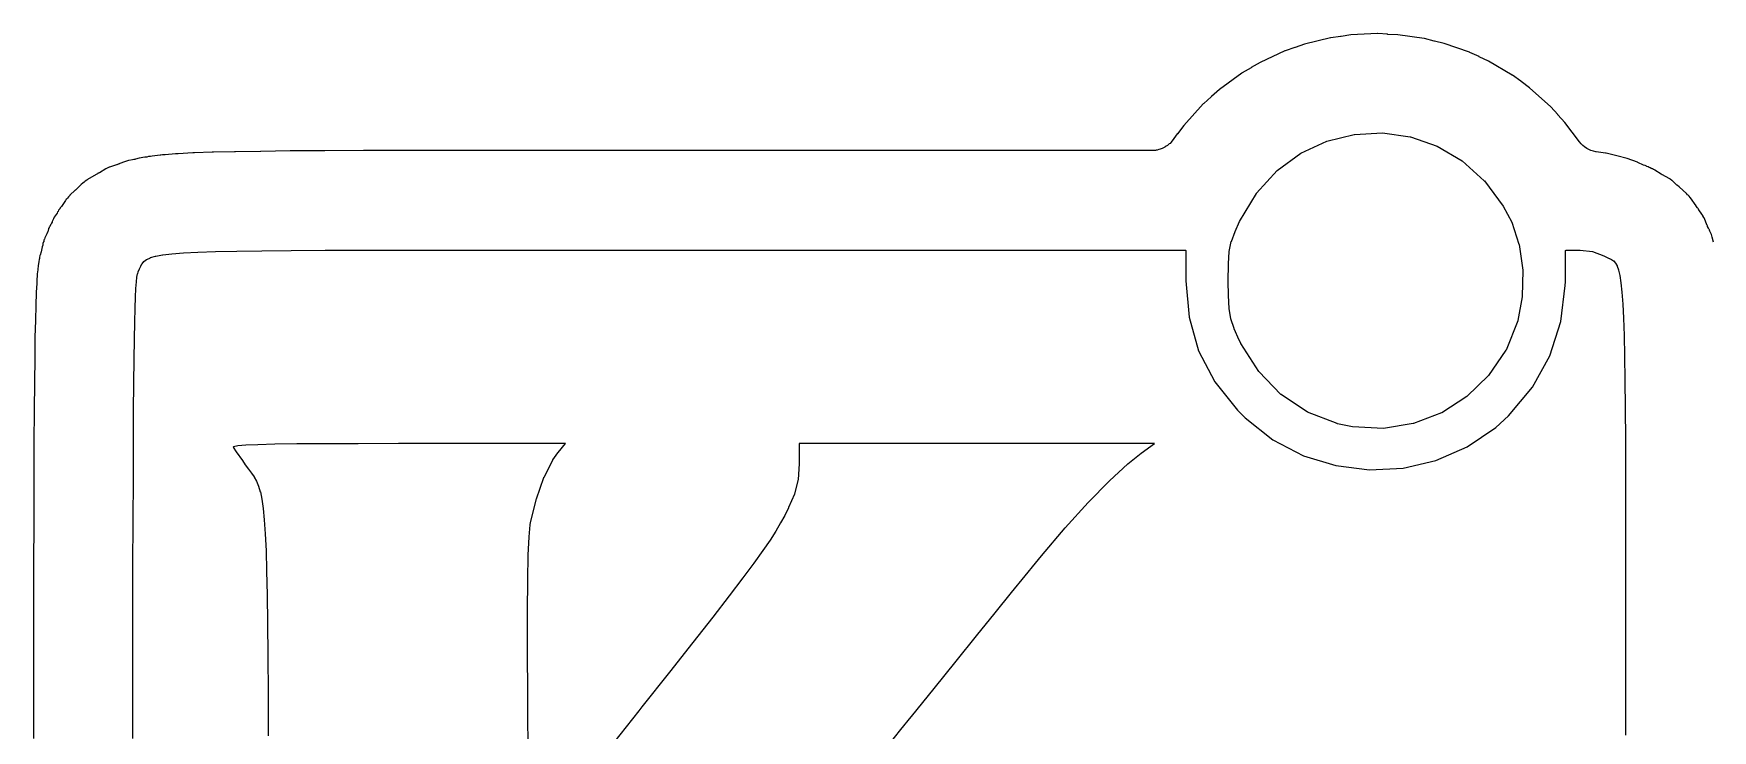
# Model space of a CAD drawing. Extents: x 102 to 177, y -151 to -48.
# Drawn here: x 120.17 to 128.75, y -123.57 to -120.01 of the extents above; entities that cross this region are included whole.
import ezdxf

# ---------------------------------------------------------------- set-up
doc = ezdxf.new("R2010")
doc.units = 0
doc.layers.add('BLACK', color=7, linetype='CONTINUOUS')

msp = doc.modelspace()

# ---------------------------------------------------------------- linework, layer by layer
at = {"layer": 'BLACK', "linetype": 'CONTINUOUS'}
for p, q in [((127.041, -120.011), (126.905, -120.018)), ((127.042, -120.011), (127.041, -120.011)), ((127.092, -120.014), (127.042, -120.011)), ((126.618, -120.083), (126.57, -120.099)), ((126.62, -120.082), (126.618, -120.083)), ((126.618, -120.083), (126.618, -120.083)), ((126.618, -120.083), (126.618, -120.083)), ((126.668, -120.065), (126.62, -120.082)), ((126.801, -120.033), (126.668, -120.065)), ((126.803, -120.032), (126.801, -120.033)), ((126.852, -120.026), (126.803, -120.032)), ((126.853, -120.026), (126.852, -120.026)), ((126.855, -120.026), (126.853, -120.026)), ((126.853, -120.026), (126.853, -120.026)), ((126.905, -120.018), (126.855, -120.026)), ((127.093, -120.015), (127.092, -120.014)), ((127.092, -120.014), (127.092, -120.014)), ((127.094, -120.015), (127.093, -120.015)), ((127.145, -120.017), (127.094, -120.015)), ((127.28, -120.036), (127.145, -120.017)), ((127.281, -120.036), (127.28, -120.036)), ((127.33, -120.049), (127.281, -120.036)), ((127.332, -120.049), (127.33, -120.049)), ((127.33, -120.049), (127.33, -120.049)), ((127.33, -120.049), (127.33, -120.049)), ((127.382, -120.061), (127.332, -120.049)), ((127.512, -120.106), (127.382, -120.061)), ((126.442, -120.158), (126.396, -120.185)), ((126.568, -120.1), (126.442, -120.158)), ((126.57, -120.099), (126.568, -120.1)), ((127.513, -120.107), (127.512, -120.106)), ((127.512, -120.106), (127.512, -120.106)), ((127.512, -120.106), (127.512, -120.106)), ((127.512, -120.106), (127.512, -120.106)), ((127.512, -120.106), (127.512, -120.106)), ((127.56, -120.129), (127.513, -120.107)), ((127.561, -120.13), (127.56, -120.129)), ((127.56, -120.129), (127.56, -120.129)), ((127.609, -120.152), (127.561, -120.13)), ((127.73, -120.223), (127.609, -120.152)), ((126.348, -120.213), (126.233, -120.297)), ((126.349, -120.212), (126.348, -120.213)), ((126.35, -120.212), (126.349, -120.212)), ((126.349, -120.212), (126.349, -120.212)), ((126.395, -120.186), (126.35, -120.212)), ((126.35, -120.212), (126.35, -120.212)), ((126.396, -120.185), (126.395, -120.186)), ((126.395, -120.186), (126.395, -120.186)), ((127.731, -120.224), (127.73, -120.223)), ((127.774, -120.255), (127.731, -120.224)), ((127.775, -120.256), (127.774, -120.255)), ((127.774, -120.255), (127.774, -120.255)), ((127.818, -120.288), (127.775, -120.256)), ((126.192, -120.334), (126.153, -120.369)), ((126.193, -120.333), (126.192, -120.334)), ((126.192, -120.334), (126.192, -120.334)), ((126.233, -120.297), (126.193, -120.333)), ((127.926, -120.385), (127.818, -120.288)), ((126.151, -120.37), (126.051, -120.481)), ((126.153, -120.369), (126.151, -120.37)), ((127.927, -120.386), (127.926, -120.385)), ((127.963, -120.425), (127.927, -120.386)), ((127.963, -120.426), (127.963, -120.425)), ((127.999, -120.466), (127.963, -120.426)), ((127.963, -120.426), (127.963, -120.426)), ((126.018, -120.524), (125.992, -120.559)), ((126.019, -120.523), (126.018, -120.524)), ((126.018, -120.524), (126.018, -120.524)), ((126.051, -120.481), (126.019, -120.523)), ((126.783, -120.56), (126.922, -120.526)), ((126.922, -120.526), (126.923, -120.526)), ((126.922, -120.526), (126.922, -120.526)), ((126.922, -120.526), (126.922, -120.526)), ((126.923, -120.526), (127.066, -120.519)), ((126.923, -120.526), (126.923, -120.526)), ((126.923, -120.526), (126.923, -120.526)), ((127.066, -120.519), (127.066, -120.519)), ((127.066, -120.519), (127.066, -120.519)), ((127.066, -120.519), (127.066, -120.519)), ((127.066, -120.519), (127.066, -120.519)), ((127.066, -120.519), (127.067, -120.519)), ((127.067, -120.519), (127.208, -120.539)), ((128.073, -120.565), (127.999, -120.466)), ((121.333, -120.613), (121.205, -120.615)), ((121.336, -120.613), (121.333, -120.613)), ((121.485, -120.611), (121.336, -120.613)), ((121.336, -120.613), (121.336, -120.613)), ((121.336, -120.613), (121.336, -120.613)), ((121.487, -120.611), (121.485, -120.611)), ((121.488, -120.611), (121.487, -120.611)), ((121.487, -120.611), (121.487, -120.611)), ((121.66, -120.61), (121.488, -120.611)), ((121.662, -120.61), (121.66, -120.61)), ((121.86, -120.609), (121.662, -120.61)), ((121.662, -120.61), (121.662, -120.61)), ((121.662, -120.61), (121.662, -120.61)), ((121.861, -120.609), (121.86, -120.609)), ((121.86, -120.609), (121.86, -120.609)), ((122.086, -120.609), (121.861, -120.609)), ((121.861, -120.609), (121.861, -120.609)), ((122.087, -120.609), (122.086, -120.609)), ((122.086, -120.609), (122.086, -120.609)), ((122.086, -120.609), (122.086, -120.609)), ((122.086, -120.609), (122.086, -120.609)), ((122.086, -120.609), (122.086, -120.609)), ((122.34, -120.609), (122.087, -120.609)), ((122.624, -120.609), (122.34, -120.609)), ((122.34, -120.609), (122.34, -120.609)), ((122.34, -120.609), (122.34, -120.609)), ((122.94, -120.609), (122.624, -120.609)), ((122.624, -120.609), (122.624, -120.609)), ((122.624, -120.609), (122.624, -120.609)), ((122.94, -120.609), (122.94, -120.609)), ((123.29, -120.609), (122.94, -120.609)), ((123.452, -120.609), (123.29, -120.609)), ((123.29, -120.609), (123.29, -120.609)), ((125.891, -120.609), (123.452, -120.609)), ((123.452, -120.609), (123.452, -120.609)), ((125.899, -120.608), (125.891, -120.609)), ((125.907, -120.608), (125.899, -120.608)), ((125.911, -120.607), (125.907, -120.608)), ((125.916, -120.606), (125.911, -120.607)), ((125.923, -120.604), (125.916, -120.606)), ((125.931, -120.602), (125.923, -120.604)), ((125.935, -120.6), (125.931, -120.602)), ((125.94, -120.599), (125.935, -120.6)), ((125.947, -120.595), (125.94, -120.599)), ((125.954, -120.592), (125.947, -120.595)), ((125.957, -120.59), (125.954, -120.592)), ((125.961, -120.587), (125.957, -120.59)), ((125.968, -120.583), (125.961, -120.587)), ((125.974, -120.578), (125.968, -120.583)), ((125.977, -120.575), (125.974, -120.578)), ((125.981, -120.572), (125.977, -120.575)), ((125.986, -120.566), (125.981, -120.572)), ((125.991, -120.56), (125.986, -120.566)), ((125.992, -120.559), (125.991, -120.56)), ((126.65, -120.622), (126.782, -120.56)), ((126.782, -120.56), (126.782, -120.56)), ((126.782, -120.56), (126.783, -120.56)), ((126.783, -120.56), (126.783, -120.56)), ((127.208, -120.539), (127.208, -120.539)), ((127.208, -120.539), (127.209, -120.539)), ((127.209, -120.539), (127.209, -120.539)), ((127.209, -120.539), (127.346, -120.586)), ((127.346, -120.586), (127.346, -120.586)), ((127.346, -120.586), (127.346, -120.586)), ((127.346, -120.586), (127.346, -120.586)), ((127.346, -120.586), (127.346, -120.587)), ((127.346, -120.587), (127.346, -120.587)), ((127.346, -120.587), (127.473, -120.661)), ((128.082, -120.574), (128.073, -120.565)), ((128.073, -120.565), (128.073, -120.565)), ((128.073, -120.565), (128.073, -120.565)), ((128.09, -120.583), (128.082, -120.574)), ((128.099, -120.59), (128.09, -120.583)), ((128.09, -120.583), (128.09, -120.583)), ((128.09, -120.583), (128.09, -120.583)), ((128.11, -120.598), (128.099, -120.59)), ((128.121, -120.603), (128.11, -120.598)), ((128.11, -120.598), (128.11, -120.598)), ((128.11, -120.598), (128.11, -120.598)), ((128.132, -120.609), (128.121, -120.603)), ((128.144, -120.612), (128.132, -120.609)), ((128.132, -120.609), (128.132, -120.609)), ((128.132, -120.609), (128.132, -120.609)), ((128.156, -120.615), (128.144, -120.612)), ((120.56, -120.694), (120.544, -120.702)), ((120.562, -120.694), (120.56, -120.694)), ((120.597, -120.682), (120.562, -120.694)), ((120.6, -120.681), (120.597, -120.682)), ((120.602, -120.68), (120.6, -120.681)), ((120.604, -120.68), (120.602, -120.68)), ((120.607, -120.678), (120.604, -120.68)), ((120.611, -120.677), (120.607, -120.678)), ((120.613, -120.676), (120.611, -120.677)), ((120.615, -120.675), (120.613, -120.676)), ((120.639, -120.666), (120.615, -120.675)), ((120.659, -120.66), (120.639, -120.666)), ((120.661, -120.66), (120.659, -120.66)), ((120.68, -120.657), (120.661, -120.66)), ((120.686, -120.655), (120.68, -120.657)), ((120.692, -120.654), (120.686, -120.655)), ((120.694, -120.653), (120.692, -120.654)), ((120.714, -120.648), (120.694, -120.653)), ((120.743, -120.643), (120.714, -120.648)), ((120.744, -120.642), (120.743, -120.643)), ((120.753, -120.642), (120.744, -120.642)), ((120.761, -120.64), (120.753, -120.642)), ((120.77, -120.639), (120.761, -120.64)), ((120.772, -120.639), (120.77, -120.639)), ((120.78, -120.637), (120.772, -120.639)), ((120.82, -120.632), (120.78, -120.637)), ((120.822, -120.632), (120.82, -120.632)), ((120.824, -120.632), (120.822, -120.632)), ((120.833, -120.631), (120.824, -120.632)), ((120.843, -120.631), (120.833, -120.631)), ((120.845, -120.63), (120.843, -120.631)), ((120.847, -120.63), (120.845, -120.63)), ((120.9, -120.626), (120.847, -120.63)), ((120.908, -120.625), (120.9, -120.626)), ((120.91, -120.625), (120.908, -120.625)), ((120.912, -120.625), (120.91, -120.625)), ((120.913, -120.625), (120.912, -120.625)), ((120.987, -120.621), (120.913, -120.625)), ((120.995, -120.621), (120.987, -120.621)), ((120.996, -120.621), (120.995, -120.621)), ((120.995, -120.621), (120.995, -120.621)), ((121.086, -120.617), (120.996, -120.621)), ((121.093, -120.617), (121.086, -120.617)), ((121.2, -120.615), (121.093, -120.617)), ((121.093, -120.617), (121.093, -120.617)), ((121.205, -120.615), (121.2, -120.615)), ((121.205, -120.615), (121.205, -120.615)), ((126.528, -120.711), (126.649, -120.622)), ((126.649, -120.622), (126.649, -120.622)), ((126.649, -120.622), (126.65, -120.622)), ((126.65, -120.622), (126.65, -120.622)), ((126.65, -120.622), (126.65, -120.622)), ((126.65, -120.622), (126.65, -120.622)), ((126.65, -120.622), (126.65, -120.622)), ((127.473, -120.661), (127.473, -120.661)), ((127.473, -120.661), (127.473, -120.661)), ((127.473, -120.661), (127.473, -120.661)), ((127.473, -120.661), (127.473, -120.661)), ((127.473, -120.661), (127.474, -120.662)), ((127.474, -120.662), (127.474, -120.662)), ((127.474, -120.662), (127.587, -120.763)), ((128.158, -120.615), (128.156, -120.615)), ((128.156, -120.615), (128.156, -120.615)), ((128.156, -120.615), (128.156, -120.615)), ((128.207, -120.622), (128.158, -120.615)), ((128.21, -120.622), (128.207, -120.622)), ((128.264, -120.636), (128.21, -120.622)), ((128.317, -120.649), (128.264, -120.636)), ((128.264, -120.636), (128.264, -120.636)), ((128.264, -120.636), (128.264, -120.636)), ((128.369, -120.668), (128.317, -120.649)), ((128.371, -120.669), (128.369, -120.668)), ((128.4, -120.683), (128.371, -120.669)), ((128.408, -120.686), (128.4, -120.683)), ((128.415, -120.689), (128.408, -120.686)), ((128.417, -120.69), (128.415, -120.689)), ((128.424, -120.692), (128.417, -120.69)), ((128.43, -120.695), (128.424, -120.692)), ((128.434, -120.697), (128.43, -120.695)), ((128.435, -120.697), (128.434, -120.697)), ((128.44, -120.7), (128.435, -120.697)), ((120.418, -120.782), (120.391, -120.808)), ((120.425, -120.776), (120.418, -120.782)), ((120.418, -120.782), (120.418, -120.782)), ((120.432, -120.771), (120.425, -120.776)), ((120.433, -120.77), (120.432, -120.771)), ((120.438, -120.765), (120.433, -120.77)), ((120.446, -120.76), (120.438, -120.765)), ((120.45, -120.756), (120.446, -120.76)), ((120.494, -120.731), (120.45, -120.756)), ((120.497, -120.729), (120.494, -120.731)), ((120.5, -120.727), (120.497, -120.729)), ((120.501, -120.726), (120.5, -120.727)), ((120.505, -120.724), (120.501, -120.726)), ((120.508, -120.723), (120.505, -120.724)), ((120.51, -120.722), (120.508, -120.723)), ((120.544, -120.702), (120.51, -120.722)), ((126.422, -120.827), (126.528, -120.711)), ((126.528, -120.711), (126.528, -120.711)), ((126.528, -120.711), (126.528, -120.711)), ((126.528, -120.711), (126.528, -120.711)), ((127.587, -120.763), (127.587, -120.763)), ((127.587, -120.763), (127.588, -120.764)), ((127.588, -120.764), (127.588, -120.764)), ((127.588, -120.764), (127.684, -120.893)), ((128.443, -120.701), (128.44, -120.7)), ((128.445, -120.702), (128.443, -120.701)), ((128.443, -120.701), (128.443, -120.701)), ((128.446, -120.702), (128.445, -120.702)), ((128.447, -120.703), (128.446, -120.702)), ((128.446, -120.702), (128.446, -120.702)), ((128.452, -120.705), (128.447, -120.703)), ((128.453, -120.705), (128.452, -120.705)), ((128.452, -120.705), (128.452, -120.705)), ((128.457, -120.708), (128.453, -120.705)), ((128.459, -120.709), (128.457, -120.708)), ((128.491, -120.729), (128.459, -120.709)), ((128.493, -120.73), (128.491, -120.729)), ((128.496, -120.732), (128.493, -120.73)), ((128.497, -120.732), (128.496, -120.732)), ((128.531, -120.751), (128.497, -120.732)), ((128.535, -120.754), (128.531, -120.751)), ((128.536, -120.755), (128.535, -120.754)), ((128.537, -120.755), (128.536, -120.755)), ((128.545, -120.761), (128.537, -120.755)), ((128.546, -120.762), (128.545, -120.761)), ((128.564, -120.778), (128.546, -120.762)), ((128.566, -120.78), (128.564, -120.778)), ((128.571, -120.785), (128.566, -120.78)), ((128.572, -120.786), (128.571, -120.785)), ((120.337, -120.864), (120.316, -120.895)), ((120.341, -120.858), (120.337, -120.864)), ((120.342, -120.857), (120.341, -120.858)), ((120.347, -120.852), (120.342, -120.857)), ((120.353, -120.845), (120.347, -120.852)), ((120.359, -120.839), (120.353, -120.845)), ((120.36, -120.837), (120.359, -120.839)), ((120.387, -120.812), (120.36, -120.837)), ((120.36, -120.837), (120.36, -120.837)), ((120.389, -120.811), (120.387, -120.812)), ((120.39, -120.809), (120.389, -120.811)), ((120.391, -120.808), (120.39, -120.809)), ((126.336, -120.971), (126.422, -120.828)), ((126.422, -120.828), (126.422, -120.827)), ((126.422, -120.827), (126.422, -120.827)), ((126.422, -120.828), (126.422, -120.828)), ((128.573, -120.786), (128.572, -120.786)), ((128.574, -120.788), (128.573, -120.786)), ((128.582, -120.794), (128.574, -120.788)), ((128.582, -120.795), (128.582, -120.794)), ((128.584, -120.796), (128.582, -120.795)), ((128.582, -120.795), (128.582, -120.795)), ((128.62, -120.828), (128.584, -120.796)), ((128.626, -120.835), (128.62, -120.828)), ((128.628, -120.836), (128.626, -120.835)), ((128.628, -120.837), (128.628, -120.836)), ((128.633, -120.842), (128.628, -120.837)), ((128.638, -120.848), (128.633, -120.842)), ((128.639, -120.848), (128.638, -120.848)), ((128.64, -120.85), (128.639, -120.848)), ((128.669, -120.891), (128.64, -120.85)), ((120.278, -120.952), (120.275, -120.958)), ((120.279, -120.95), (120.278, -120.952)), ((120.294, -120.928), (120.279, -120.95)), ((120.297, -120.922), (120.294, -120.928)), ((120.299, -120.92), (120.297, -120.922)), ((120.302, -120.914), (120.299, -120.92)), ((120.306, -120.909), (120.302, -120.914)), ((120.307, -120.907), (120.306, -120.909)), ((120.308, -120.906), (120.307, -120.907)), ((120.31, -120.902), (120.308, -120.906)), ((120.315, -120.897), (120.31, -120.902)), ((120.316, -120.895), (120.315, -120.897)), ((127.684, -120.893), (127.684, -120.893)), ((127.684, -120.893), (127.684, -120.893)), ((127.684, -120.893), (127.684, -120.893)), ((127.684, -120.893), (127.727, -120.974)), ((128.669, -120.892), (128.669, -120.891)), ((128.669, -120.891), (128.669, -120.891)), ((128.67, -120.893), (128.669, -120.892)), ((128.676, -120.902), (128.67, -120.893)), ((128.677, -120.903), (128.676, -120.902)), ((128.678, -120.904), (128.677, -120.903)), ((128.679, -120.905), (128.678, -120.904)), ((128.681, -120.908), (128.679, -120.905)), ((128.682, -120.91), (128.681, -120.908)), ((128.683, -120.912), (128.682, -120.91)), ((128.699, -120.934), (128.683, -120.912)), ((128.703, -120.941), (128.699, -120.934)), ((128.704, -120.942), (128.703, -120.941)), ((128.709, -120.951), (128.704, -120.942)), ((128.71, -120.952), (128.709, -120.951)), ((128.726, -120.992), (128.71, -120.952)), ((120.238, -121.042), (120.236, -121.045)), ((120.241, -121.034), (120.238, -121.042)), ((120.245, -121.026), (120.241, -121.034)), ((120.246, -121.024), (120.245, -121.026)), ((120.251, -121.008), (120.246, -121.024)), ((120.252, -121.006), (120.251, -121.007)), ((120.251, -121.007), (120.251, -121.008)), ((120.251, -121.008), (120.251, -121.008)), ((120.253, -121.005), (120.252, -121.006)), ((120.254, -121.001), (120.253, -121.005)), ((120.255, -120.999), (120.254, -121.001)), ((120.262, -120.987), (120.255, -120.999)), ((120.265, -120.98), (120.262, -120.987)), ((120.269, -120.974), (120.265, -120.98)), ((120.275, -120.958), (120.269, -120.972)), ((120.269, -120.972), (120.269, -120.974)), ((126.295, -121.073), (126.313, -121.022)), ((126.313, -121.022), (126.336, -120.971)), ((126.313, -121.022), (126.313, -121.022)), ((126.313, -121.022), (126.313, -121.022)), ((126.313, -121.022), (126.313, -121.022)), ((126.336, -120.971), (126.336, -120.971)), ((126.336, -120.971), (126.336, -120.971)), ((126.336, -120.971), (126.336, -120.971)), ((127.727, -120.974), (127.727, -120.974)), ((127.727, -120.974), (127.727, -120.975)), ((127.727, -120.975), (127.727, -120.975)), ((127.727, -120.975), (127.764, -121.088)), ((128.727, -120.994), (128.726, -120.992)), ((128.728, -120.995), (128.727, -120.994)), ((128.728, -120.997), (128.728, -120.995)), ((128.732, -121.005), (128.728, -120.997)), ((128.734, -121.008), (128.732, -121.005)), ((128.736, -121.012), (128.734, -121.008)), ((128.737, -121.014), (128.736, -121.012)), ((128.737, -121.015), (128.737, -121.014)), ((128.739, -121.02), (128.737, -121.015)), ((128.74, -121.021), (128.739, -121.02)), ((128.747, -121.037), (128.74, -121.021)), ((128.752, -121.051), (128.747, -121.037)), ((120.212, -121.126), (120.207, -121.143)), ((120.214, -121.117), (120.212, -121.126)), ((120.216, -121.11), (120.214, -121.117)), ((120.218, -121.1), (120.216, -121.109)), ((120.216, -121.109), (120.216, -121.11)), ((120.221, -121.092), (120.218, -121.1)), ((120.222, -121.084), (120.221, -121.087)), ((120.221, -121.087), (120.221, -121.09)), ((120.221, -121.09), (120.221, -121.092)), ((120.225, -121.076), (120.222, -121.084)), ((120.226, -121.075), (120.225, -121.076)), ((120.227, -121.067), (120.226, -121.075)), ((120.228, -121.064), (120.227, -121.067)), ((120.229, -121.062), (120.228, -121.064)), ((120.232, -121.055), (120.229, -121.062)), ((120.235, -121.048), (120.232, -121.055)), ((120.236, -121.045), (120.235, -121.048)), ((120.94, -121.132), (121.014, -121.128)), ((121.014, -121.128), (121.104, -121.125)), ((121.014, -121.128), (121.014, -121.128)), ((121.014, -121.128), (121.014, -121.128)), ((121.014, -121.128), (121.014, -121.128)), ((121.104, -121.125), (121.213, -121.123)), ((121.104, -121.125), (121.104, -121.125)), ((121.104, -121.125), (121.104, -121.125)), ((121.213, -121.123), (121.341, -121.121)), ((121.213, -121.123), (121.213, -121.123)), ((121.213, -121.123), (121.213, -121.123)), ((121.341, -121.121), (121.491, -121.119)), ((121.341, -121.121), (121.341, -121.121)), ((121.341, -121.121), (121.341, -121.121)), ((121.491, -121.119), (121.664, -121.118)), ((121.491, -121.119), (121.491, -121.119)), ((121.664, -121.118), (121.862, -121.117)), ((121.664, -121.118), (121.664, -121.118)), ((121.862, -121.117), (121.862, -121.117)), ((121.862, -121.117), (122.087, -121.117)), ((122.087, -121.117), (122.087, -121.117)), ((122.087, -121.117), (122.34, -121.117)), ((122.34, -121.117), (122.34, -121.117)), ((122.34, -121.117), (122.624, -121.117)), ((122.624, -121.117), (122.624, -121.117)), ((122.624, -121.117), (122.94, -121.117)), ((122.94, -121.117), (122.94, -121.117)), ((122.94, -121.117), (123.289, -121.117)), ((123.289, -121.117), (123.29, -121.117)), ((123.29, -121.117), (123.452, -121.117)), ((123.452, -121.117), (123.452, -121.117)), ((123.452, -121.117), (126.057, -121.117)), ((126.057, -121.117), (126.057, -121.117)), ((126.057, -121.117), (126.057, -121.117)), ((126.057, -121.117), (126.058, -121.117)), ((126.058, -121.117), (126.058, -121.117)), ((126.058, -121.117), (126.058, -121.117)), ((126.058, -121.117), (126.058, -121.117)), ((126.058, -121.117), (126.059, -121.117)), ((126.059, -121.117), (126.059, -121.117)), ((126.059, -121.117), (126.059, -121.117)), ((126.059, -121.117), (126.059, -121.117)), ((126.059, -121.117), (126.059, -121.118)), ((126.059, -121.118), (126.059, -121.118)), ((126.059, -121.118), (126.059, -121.118)), ((126.059, -121.118), (126.06, -121.118)), ((126.06, -121.118), (126.06, -121.118)), ((126.06, -121.118), (126.06, -121.118)), ((126.06, -121.118), (126.06, -121.118)), ((126.06, -121.118), (126.06, -121.118)), ((126.06, -121.118), (126.061, -121.119)), ((126.061, -121.119), (126.061, -121.119)), ((126.061, -121.119), (126.061, -121.119)), ((126.061, -121.119), (126.061, -121.119)), ((126.061, -121.119), (126.061, -121.12)), ((126.061, -121.12), (126.061, -121.12)), ((126.061, -121.12), (126.061, -121.12)), ((126.061, -121.12), (126.061, -121.12)), ((126.061, -121.12), (126.061, -121.121)), ((126.061, -121.121), (126.061, -121.121)), ((126.061, -121.121), (126.061, -121.121)), ((126.061, -121.121), (126.062, -121.121)), ((126.062, -121.121), (126.062, -121.122)), ((126.062, -121.122), (126.062, -121.275)), ((126.279, -121.188), (126.284, -121.125)), ((126.284, -121.125), (126.294, -121.074)), ((126.284, -121.125), (126.284, -121.125)), ((126.284, -121.125), (126.284, -121.125)), ((126.284, -121.125), (126.284, -121.125)), ((126.294, -121.074), (126.295, -121.073)), ((126.294, -121.074), (126.294, -121.074)), ((126.295, -121.073), (126.295, -121.073)), ((127.764, -121.088), (127.764, -121.088)), ((127.764, -121.088), (127.765, -121.089)), ((127.765, -121.089), (127.765, -121.089)), ((127.765, -121.089), (127.783, -121.22)), ((128.001, -121.28), (128.002, -121.122)), ((128.002, -121.12), (128.003, -121.119)), ((128.002, -121.121), (128.002, -121.12)), ((128.002, -121.12), (128.002, -121.12)), ((128.002, -121.12), (128.002, -121.12)), ((128.002, -121.12), (128.002, -121.12)), ((128.002, -121.122), (128.002, -121.121)), ((128.002, -121.121), (128.002, -121.121)), ((128.002, -121.121), (128.002, -121.121)), ((128.002, -121.121), (128.002, -121.121)), ((128.002, -121.122), (128.002, -121.122)), ((128.003, -121.119), (128.003, -121.118)), ((128.003, -121.118), (128.003, -121.118)), ((128.003, -121.118), (128.003, -121.118)), ((128.003, -121.118), (128.004, -121.118)), ((128.003, -121.119), (128.003, -121.119)), ((128.003, -121.119), (128.003, -121.119)), ((128.003, -121.119), (128.003, -121.119)), ((128.003, -121.119), (128.003, -121.119)), ((128.004, -121.118), (128.005, -121.117)), ((128.004, -121.118), (128.004, -121.118)), ((128.004, -121.118), (128.004, -121.118)), ((128.004, -121.118), (128.004, -121.118)), ((128.005, -121.117), (128.005, -121.117)), ((128.005, -121.117), (128.005, -121.117)), ((128.005, -121.117), (128.005, -121.117)), ((128.005, -121.117), (128.005, -121.117)), ((128.005, -121.117), (128.006, -121.117)), ((128.006, -121.117), (128.006, -121.117)), ((128.006, -121.117), (128.006, -121.117)), ((128.006, -121.117), (128.006, -121.117)), ((128.006, -121.117), (128.007, -121.117)), ((128.007, -121.117), (128.077, -121.117)), ((128.077, -121.117), (128.077, -121.117)), ((128.077, -121.117), (128.077, -121.117)), ((128.077, -121.117), (128.077, -121.117)), ((128.077, -121.117), (128.139, -121.125)), ((128.139, -121.125), (128.139, -121.125)), ((128.139, -121.125), (128.139, -121.125)), ((128.139, -121.125), (128.139, -121.125)), ((128.139, -121.125), (128.14, -121.125)), ((128.14, -121.125), (128.14, -121.125)), ((128.14, -121.125), (128.14, -121.125)), ((128.14, -121.125), (128.14, -121.125)), ((128.14, -121.125), (128.197, -121.146)), ((128.752, -121.052), (128.752, -121.051)), ((128.758, -121.077), (128.752, -121.052)), ((120.198, -121.198), (120.196, -121.215)), ((120.2, -121.187), (120.198, -121.196)), ((120.198, -121.196), (120.198, -121.198)), ((120.201, -121.176), (120.2, -121.187)), ((120.203, -121.166), (120.201, -121.176)), ((120.204, -121.161), (120.203, -121.166)), ((120.206, -121.145), (120.204, -121.155)), ((120.204, -121.155), (120.204, -121.159)), ((120.204, -121.159), (120.204, -121.161)), ((120.207, -121.143), (120.206, -121.145)), ((120.709, -121.228), (120.716, -121.213)), ((120.716, -121.213), (120.722, -121.2)), ((120.722, -121.2), (120.728, -121.188)), ((120.722, -121.2), (120.722, -121.2)), ((120.722, -121.2), (120.722, -121.2)), ((120.722, -121.2), (120.722, -121.2)), ((120.728, -121.188), (120.728, -121.187)), ((120.728, -121.187), (120.729, -121.187)), ((120.728, -121.188), (120.728, -121.188)), ((120.728, -121.188), (120.728, -121.188)), ((120.728, -121.188), (120.728, -121.188)), ((120.729, -121.187), (120.737, -121.176)), ((120.737, -121.176), (120.737, -121.176)), ((120.737, -121.176), (120.737, -121.176)), ((120.737, -121.176), (120.738, -121.176)), ((120.738, -121.175), (120.751, -121.166)), ((120.738, -121.176), (120.738, -121.175)), ((120.738, -121.175), (120.738, -121.175)), ((120.738, -121.175), (120.738, -121.175)), ((120.738, -121.176), (120.738, -121.176)), ((120.751, -121.166), (120.751, -121.165)), ((120.751, -121.165), (120.752, -121.165)), ((120.751, -121.166), (120.751, -121.166)), ((120.751, -121.166), (120.751, -121.166)), ((120.751, -121.166), (120.751, -121.166)), ((120.752, -121.165), (120.771, -121.157)), ((120.752, -121.165), (120.752, -121.165)), ((120.752, -121.165), (120.752, -121.165)), ((120.771, -121.156), (120.797, -121.149)), ((120.771, -121.157), (120.771, -121.156)), ((120.771, -121.156), (120.771, -121.156)), ((120.771, -121.157), (120.771, -121.157)), ((120.797, -121.149), (120.797, -121.149)), ((120.797, -121.149), (120.798, -121.149)), ((120.798, -121.149), (120.833, -121.142)), ((120.798, -121.149), (120.798, -121.149)), ((120.833, -121.142), (120.833, -121.142)), ((120.833, -121.142), (120.834, -121.142)), ((120.834, -121.142), (120.88, -121.137)), ((120.834, -121.142), (120.834, -121.142)), ((120.88, -121.137), (120.94, -121.132)), ((120.88, -121.137), (120.88, -121.137)), ((120.88, -121.137), (120.88, -121.137)), ((120.88, -121.137), (120.88, -121.137)), ((120.94, -121.132), (120.94, -121.132)), ((120.94, -121.132), (120.94, -121.132)), ((120.94, -121.132), (120.94, -121.132)), ((126.278, -121.276), (126.279, -121.189)), ((126.279, -121.189), (126.279, -121.188)), ((126.279, -121.188), (126.279, -121.188)), ((126.279, -121.189), (126.279, -121.189)), ((128.197, -121.146), (128.197, -121.146)), ((128.197, -121.146), (128.197, -121.146)), ((128.197, -121.146), (128.198, -121.146)), ((128.198, -121.146), (128.201, -121.148)), ((128.201, -121.148), (128.214, -121.155)), ((128.214, -121.155), (128.225, -121.16)), ((128.225, -121.16), (128.225, -121.16)), ((128.225, -121.16), (128.225, -121.16)), ((128.225, -121.16), (128.226, -121.16)), ((128.226, -121.16), (128.236, -121.165)), ((128.236, -121.165), (128.236, -121.165)), ((128.236, -121.165), (128.237, -121.165)), ((128.237, -121.165), (128.237, -121.166)), ((128.237, -121.166), (128.247, -121.172)), ((128.247, -121.172), (128.247, -121.172)), ((128.247, -121.172), (128.247, -121.172)), ((128.247, -121.172), (128.247, -121.172)), ((128.247, -121.172), (128.247, -121.173)), ((128.247, -121.173), (128.247, -121.173)), ((128.247, -121.173), (128.248, -121.173)), ((128.248, -121.173), (128.248, -121.173)), ((128.248, -121.173), (128.256, -121.183)), ((128.256, -121.183), (128.256, -121.183)), ((128.256, -121.183), (128.256, -121.183)), ((128.256, -121.183), (128.257, -121.183)), ((128.257, -121.183), (128.257, -121.183)), ((128.257, -121.183), (128.257, -121.184)), ((128.257, -121.184), (128.257, -121.184)), ((128.257, -121.184), (128.257, -121.184)), ((128.257, -121.184), (128.265, -121.198)), ((128.265, -121.198), (128.265, -121.198)), ((128.265, -121.198), (128.265, -121.199)), ((128.265, -121.199), (128.265, -121.199)), ((128.265, -121.199), (128.273, -121.219)), ((120.19, -121.288), (120.187, -121.332)), ((120.193, -121.242), (120.19, -121.275)), ((120.19, -121.275), (120.19, -121.277)), ((120.19, -121.277), (120.19, -121.278)), ((120.19, -121.278), (120.19, -121.279)), ((120.19, -121.279), (120.19, -121.288)), ((120.194, -121.229), (120.193, -121.239)), ((120.193, -121.239), (120.193, -121.24)), ((120.193, -121.24), (120.193, -121.242)), ((120.196, -121.219), (120.194, -121.229)), ((120.196, -121.215), (120.196, -121.217)), ((120.196, -121.217), (120.196, -121.219)), ((120.697, -121.313), (120.7, -121.28)), ((120.7, -121.28), (120.702, -121.255)), ((120.7, -121.28), (120.7, -121.28)), ((120.7, -121.28), (120.7, -121.28)), ((120.7, -121.28), (120.7, -121.28)), ((120.702, -121.255), (120.705, -121.239)), ((120.702, -121.255), (120.702, -121.255)), ((120.702, -121.255), (120.702, -121.255)), ((120.702, -121.255), (120.702, -121.255)), ((120.705, -121.239), (120.705, -121.239)), ((120.705, -121.239), (120.706, -121.239)), ((120.706, -121.238), (120.709, -121.229)), ((120.706, -121.239), (120.706, -121.238)), ((120.709, -121.229), (120.709, -121.228)), ((120.709, -121.228), (120.709, -121.228)), ((120.709, -121.228), (120.709, -121.228)), ((120.709, -121.229), (120.709, -121.229)), ((126.062, -121.275), (126.078, -121.461)), ((126.279, -121.349), (126.278, -121.276)), ((126.278, -121.276), (126.278, -121.276)), ((126.278, -121.276), (126.278, -121.276)), ((126.278, -121.276), (126.278, -121.276)), ((127.783, -121.221), (127.781, -121.355)), ((127.783, -121.22), (127.783, -121.22)), ((127.783, -121.22), (127.783, -121.22)), ((127.783, -121.22), (127.783, -121.221)), ((127.978, -121.483), (128, -121.298)), ((128, -121.298), (128.001, -121.28)), ((128.273, -121.219), (128.273, -121.219)), ((128.273, -121.219), (128.273, -121.22)), ((128.273, -121.22), (128.273, -121.22)), ((128.273, -121.22), (128.279, -121.248)), ((128.279, -121.248), (128.279, -121.248)), ((128.279, -121.248), (128.279, -121.248)), ((128.279, -121.248), (128.279, -121.248)), ((128.279, -121.248), (128.285, -121.285)), ((128.285, -121.285), (128.285, -121.285)), ((128.285, -121.285), (128.285, -121.285)), ((128.285, -121.285), (128.285, -121.285)), ((128.285, -121.285), (128.29, -121.333)), ((120.187, -121.34), (120.185, -121.396)), ((120.187, -121.332), (120.187, -121.332)), ((120.187, -121.332), (120.187, -121.34)), ((120.693, -121.415), (120.695, -121.358)), ((120.695, -121.358), (120.697, -121.313)), ((120.695, -121.358), (120.695, -121.358)), ((120.695, -121.358), (120.695, -121.358)), ((120.697, -121.313), (120.697, -121.313)), ((120.697, -121.313), (120.697, -121.313)), ((120.697, -121.313), (120.697, -121.313)), ((126.283, -121.416), (126.279, -121.349)), ((126.279, -121.349), (126.279, -121.349)), ((126.279, -121.349), (126.279, -121.349)), ((126.279, -121.349), (126.279, -121.349)), ((127.781, -121.356), (127.758, -121.478)), ((127.781, -121.355), (127.781, -121.355)), ((127.781, -121.355), (127.781, -121.356)), ((127.781, -121.356), (127.781, -121.356)), ((128.29, -121.333), (128.29, -121.333)), ((128.29, -121.333), (128.29, -121.333)), ((128.29, -121.333), (128.29, -121.333)), ((128.29, -121.333), (128.294, -121.393)), ((120.185, -121.402), (120.183, -121.473)), ((120.185, -121.396), (120.185, -121.397)), ((120.185, -121.397), (120.185, -121.402)), ((120.691, -121.486), (120.693, -121.415)), ((120.693, -121.415), (120.693, -121.415)), ((126.078, -121.461), (126.127, -121.632)), ((126.292, -121.468), (126.283, -121.416)), ((126.283, -121.416), (126.283, -121.416)), ((126.283, -121.416), (126.283, -121.416)), ((126.283, -121.416), (126.283, -121.416)), ((126.292, -121.469), (126.292, -121.468)), ((126.309, -121.518), (126.292, -121.469)), ((126.292, -121.469), (126.292, -121.469)), ((126.292, -121.469), (126.292, -121.469)), ((128.294, -121.393), (128.294, -121.393)), ((128.294, -121.393), (128.294, -121.393)), ((128.294, -121.393), (128.294, -121.393)), ((128.294, -121.393), (128.298, -121.466)), ((128.298, -121.466), (128.298, -121.466)), ((128.298, -121.466), (128.298, -121.466)), ((128.298, -121.466), (128.301, -121.554)), ((120.183, -121.477), (120.181, -121.563)), ((120.183, -121.473), (120.183, -121.473)), ((120.183, -121.473), (120.183, -121.477)), ((120.689, -121.573), (120.691, -121.486)), ((120.691, -121.486), (120.691, -121.486)), ((120.691, -121.486), (120.691, -121.486)), ((126.309, -121.519), (126.309, -121.518)), ((126.309, -121.518), (126.309, -121.518)), ((126.335, -121.577), (126.309, -121.519)), ((126.309, -121.519), (126.309, -121.519)), ((127.758, -121.479), (127.698, -121.628)), ((127.758, -121.478), (127.758, -121.478)), ((127.758, -121.478), (127.758, -121.478)), ((127.758, -121.478), (127.758, -121.479)), ((127.922, -121.657), (127.978, -121.483)), ((128.301, -121.554), (128.301, -121.554)), ((128.301, -121.554), (128.301, -121.554)), ((128.301, -121.554), (128.303, -121.659)), ((120.181, -121.566), (120.18, -121.669)), ((120.181, -121.563), (120.181, -121.563)), ((120.181, -121.563), (120.181, -121.563)), ((120.181, -121.563), (120.181, -121.566)), ((120.688, -121.676), (120.689, -121.573)), ((120.689, -121.573), (120.689, -121.573)), ((120.689, -121.573), (120.689, -121.573)), ((126.127, -121.632), (126.21, -121.79)), ((126.343, -121.593), (126.335, -121.577)), ((126.335, -121.577), (126.335, -121.577)), ((126.335, -121.577), (126.335, -121.577)), ((126.335, -121.577), (126.335, -121.577)), ((126.343, -121.594), (126.343, -121.593)), ((126.343, -121.593), (126.343, -121.593)), ((126.434, -121.737), (126.343, -121.594)), ((126.343, -121.594), (126.343, -121.594)), ((127.697, -121.629), (127.609, -121.758)), ((127.698, -121.628), (127.697, -121.629)), ((127.697, -121.629), (127.697, -121.629)), ((127.697, -121.629), (127.697, -121.629)), ((127.698, -121.628), (127.698, -121.628)), ((127.698, -121.628), (127.698, -121.628)), ((127.698, -121.628), (127.698, -121.628)), ((127.698, -121.628), (127.698, -121.628)), ((120.18, -121.671), (120.179, -121.792)), ((120.18, -121.669), (120.18, -121.669)), ((120.18, -121.669), (120.18, -121.669)), ((120.18, -121.669), (120.18, -121.671)), ((120.686, -121.798), (120.688, -121.676)), ((120.688, -121.676), (120.688, -121.676)), ((127.833, -121.818), (127.922, -121.657)), ((128.303, -121.659), (128.303, -121.659)), ((128.303, -121.659), (128.305, -121.782)), ((120.178, -121.794), (120.177, -121.936)), ((120.179, -121.792), (120.178, -121.793)), ((120.178, -121.793), (120.179, -121.793)), ((120.179, -121.793), (120.178, -121.794)), ((120.685, -121.939), (120.686, -121.798)), ((120.686, -121.798), (120.686, -121.798)), ((126.21, -121.79), (126.326, -121.936)), ((126.548, -121.855), (126.434, -121.737)), ((126.434, -121.737), (126.434, -121.737)), ((126.434, -121.737), (126.434, -121.737)), ((126.434, -121.737), (126.434, -121.737)), ((126.434, -121.737), (126.434, -121.737)), ((126.434, -121.737), (126.434, -121.737)), ((126.434, -121.737), (126.434, -121.737)), ((127.609, -121.759), (127.498, -121.866)), ((127.609, -121.758), (127.609, -121.758)), ((127.609, -121.758), (127.609, -121.758)), ((127.609, -121.758), (127.609, -121.758)), ((127.609, -121.758), (127.609, -121.758)), ((127.609, -121.758), (127.609, -121.759)), ((127.609, -121.759), (127.609, -121.759)), ((127.609, -121.759), (127.609, -121.759)), ((127.609, -121.759), (127.609, -121.759)), ((127.609, -121.759), (127.609, -121.759)), ((128.305, -121.782), (128.305, -121.782)), ((128.305, -121.782), (128.305, -121.782)), ((128.305, -121.782), (128.307, -121.924)), ((126.549, -121.855), (126.548, -121.855)), ((126.548, -121.855), (126.548, -121.855)), ((126.548, -121.855), (126.548, -121.855)), ((126.549, -121.856), (126.549, -121.855)), ((126.683, -121.945), (126.549, -121.856)), ((126.549, -121.856), (126.549, -121.856)), ((126.549, -121.856), (126.549, -121.856)), ((126.549, -121.856), (126.549, -121.856)), ((127.497, -121.866), (127.369, -121.949)), ((127.498, -121.866), (127.497, -121.866)), ((127.498, -121.866), (127.498, -121.866)), ((127.498, -121.866), (127.498, -121.866)), ((127.71, -121.965), (127.833, -121.818)), ((120.177, -121.937), (120.176, -122.1)), ((120.177, -121.936), (120.177, -121.936)), ((120.177, -121.936), (120.177, -121.936)), ((120.177, -121.936), (120.177, -121.937)), ((120.684, -122.102), (120.685, -121.939)), ((120.685, -121.939), (120.685, -121.939)), ((120.685, -121.939), (120.685, -121.939)), ((126.326, -121.936), (126.365, -121.975)), ((126.365, -121.975), (126.507, -122.087)), ((126.684, -121.945), (126.683, -121.945)), ((126.683, -121.945), (126.683, -121.945)), ((126.683, -121.945), (126.683, -121.945)), ((126.684, -121.946), (126.684, -121.945)), ((126.835, -122.004), (126.684, -121.946)), ((126.684, -121.946), (126.684, -121.946)), ((126.684, -121.946), (126.684, -121.946)), ((126.684, -121.946), (126.684, -121.946)), ((127.368, -121.949), (127.225, -122.004)), ((127.369, -121.949), (127.368, -121.949)), ((127.368, -121.949), (127.368, -121.949)), ((127.369, -121.949), (127.369, -121.949)), ((127.645, -122.024), (127.71, -121.965)), ((128.307, -121.924), (128.307, -121.924)), ((128.307, -121.924), (128.308, -122.088)), ((126.835, -122.005), (126.835, -122.004)), ((126.836, -122.005), (126.835, -122.005)), ((126.913, -122.021), (126.836, -122.005)), ((126.836, -122.005), (126.836, -122.005)), ((126.914, -122.021), (126.913, -122.021)), ((126.913, -122.021), (126.913, -122.021)), ((127.071, -122.029), (126.914, -122.021)), ((126.914, -122.021), (126.914, -122.021)), ((127.072, -122.029), (127.071, -122.029)), ((127.071, -122.029), (127.071, -122.029)), ((127.071, -122.029), (127.071, -122.029)), ((127.224, -122.004), (127.072, -122.029)), ((127.072, -122.029), (127.072, -122.029)), ((127.072, -122.029), (127.072, -122.029)), ((127.225, -122.004), (127.224, -122.004)), ((127.224, -122.004), (127.224, -122.004)), ((127.225, -122.004), (127.225, -122.004)), ((127.499, -122.123), (127.645, -122.024)), ((120.176, -122.1), (120.176, -122.1)), ((120.176, -122.1), (120.176, -122.1)), ((120.176, -122.1), (120.176, -122.101)), ((120.176, -122.101), (120.176, -122.286)), ((120.684, -122.103), (120.684, -122.102)), ((120.684, -122.288), (120.684, -122.103)), ((121.196, -122.122), (121.194, -122.124)), ((121.194, -122.124), (121.21, -122.149)), ((121.217, -122.118), (121.196, -122.122)), ((121.21, -122.149), (121.241, -122.193)), ((121.258, -122.115), (121.217, -122.118)), ((121.32, -122.112), (121.258, -122.115)), ((121.406, -122.11), (121.32, -122.112)), ((121.519, -122.108), (121.406, -122.11)), ((121.406, -122.11), (121.406, -122.11)), ((121.66, -122.107), (121.519, -122.108)), ((121.519, -122.108), (121.519, -122.108)), ((121.832, -122.107), (121.66, -122.107)), ((121.66, -122.107), (121.66, -122.107)), ((122.038, -122.106), (121.832, -122.107)), ((122.892, -122.106), (122.038, -122.106)), ((122.827, -122.19), (122.853, -122.153)), ((122.853, -122.153), (122.853, -122.152)), ((122.853, -122.152), (122.854, -122.152)), ((122.853, -122.153), (122.853, -122.153)), ((122.854, -122.152), (122.892, -122.106)), ((125.901, -122.106), (124.086, -122.106)), ((124.086, -122.106), (124.086, -122.209)), ((125.766, -122.209), (125.834, -122.155)), ((125.834, -122.155), (125.901, -122.106)), ((125.834, -122.155), (125.834, -122.155)), ((125.834, -122.155), (125.834, -122.155)), ((125.834, -122.155), (125.834, -122.155)), ((126.507, -122.087), (126.663, -122.168)), ((127.34, -122.192), (127.499, -122.123)), ((128.308, -122.088), (128.308, -122.088)), ((128.308, -122.088), (128.309, -122.274)), ((121.241, -122.193), (121.241, -122.193)), ((121.241, -122.193), (121.256, -122.215)), ((121.256, -122.215), (121.273, -122.237)), ((121.273, -122.237), (121.273, -122.237)), ((121.273, -122.237), (121.288, -122.257)), ((122.783, -122.278), (122.827, -122.191)), ((122.827, -122.191), (122.827, -122.19)), ((122.827, -122.19), (122.827, -122.19)), ((122.827, -122.19), (122.827, -122.19)), ((124.086, -122.209), (124.081, -122.289)), ((124.086, -122.209), (124.086, -122.209)), ((124.086, -122.209), (124.086, -122.209)), ((124.086, -122.209), (124.086, -122.209)), ((125.671, -122.297), (125.766, -122.209)), ((125.766, -122.209), (125.766, -122.209)), ((125.766, -122.209), (125.766, -122.209)), ((125.766, -122.209), (125.766, -122.209)), ((126.663, -122.168), (126.829, -122.219)), ((126.829, -122.219), (127, -122.241)), ((127, -122.241), (127.172, -122.232)), ((127.172, -122.232), (127.34, -122.192)), ((120.176, -122.287), (120.175, -122.497)), ((120.176, -122.286), (120.176, -122.287)), ((120.176, -122.287), (120.176, -122.287)), ((120.176, -122.287), (120.176, -122.287)), ((120.176, -122.287), (120.176, -122.287)), ((120.176, -122.287), (120.176, -122.287)), ((120.683, -122.499), (120.684, -122.288)), ((120.684, -122.288), (120.684, -122.288)), ((121.288, -122.257), (121.288, -122.257)), ((121.288, -122.257), (121.288, -122.257)), ((121.288, -122.257), (121.288, -122.257)), ((121.288, -122.257), (121.301, -122.276)), ((121.301, -122.276), (121.301, -122.276)), ((121.301, -122.276), (121.301, -122.277)), ((121.301, -122.277), (121.301, -122.277)), ((121.301, -122.277), (121.313, -122.298)), ((121.313, -122.298), (121.313, -122.298)), ((121.313, -122.298), (121.313, -122.298)), ((121.313, -122.298), (121.313, -122.298)), ((121.313, -122.298), (121.323, -122.323)), ((121.323, -122.323), (121.323, -122.323)), ((121.323, -122.323), (121.323, -122.323)), ((121.323, -122.323), (121.323, -122.323)), ((121.323, -122.323), (121.332, -122.353)), ((122.744, -122.388), (122.782, -122.279)), ((122.782, -122.279), (122.782, -122.278)), ((122.782, -122.278), (122.783, -122.278)), ((122.782, -122.279), (122.782, -122.279)), ((124.081, -122.29), (124.062, -122.363)), ((124.081, -122.289), (124.081, -122.289)), ((124.081, -122.289), (124.081, -122.289)), ((124.081, -122.289), (124.081, -122.29)), ((125.563, -122.408), (125.671, -122.297)), ((125.671, -122.297), (125.671, -122.297)), ((125.671, -122.297), (125.671, -122.297)), ((125.671, -122.297), (125.671, -122.297)), ((128.309, -122.274), (128.309, -122.274)), ((128.309, -122.274), (128.309, -122.484)), ((121.332, -122.353), (121.332, -122.353)), ((121.332, -122.353), (121.332, -122.353)), ((121.332, -122.353), (121.333, -122.353)), ((121.333, -122.353), (121.34, -122.391)), ((121.34, -122.391), (121.34, -122.391)), ((121.34, -122.391), (121.34, -122.391)), ((121.34, -122.391), (121.34, -122.391)), ((121.34, -122.391), (121.347, -122.438)), ((122.714, -122.509), (122.744, -122.388)), ((122.744, -122.388), (122.744, -122.388)), ((122.744, -122.388), (122.744, -122.388)), ((122.744, -122.388), (122.744, -122.388)), ((124.062, -122.364), (124.032, -122.433)), ((124.062, -122.363), (124.062, -122.363)), ((124.062, -122.363), (124.062, -122.363)), ((124.062, -122.363), (124.062, -122.364)), ((125.446, -122.536), (125.563, -122.408)), ((125.563, -122.408), (125.563, -122.408)), ((125.563, -122.408), (125.563, -122.408)), ((125.563, -122.408), (125.563, -122.408)), ((120.175, -122.498), (120.174, -122.734)), ((120.175, -122.497), (120.175, -122.498)), ((120.175, -122.498), (120.175, -122.498)), ((120.682, -122.735), (120.683, -122.499)), ((120.683, -122.499), (120.683, -122.499)), ((121.347, -122.438), (121.347, -122.438)), ((121.347, -122.438), (121.347, -122.438)), ((121.347, -122.438), (121.347, -122.438)), ((121.347, -122.438), (121.353, -122.496)), ((121.353, -122.496), (121.353, -122.496)), ((121.353, -122.496), (121.353, -122.496)), ((121.353, -122.496), (121.353, -122.496)), ((121.353, -122.496), (121.358, -122.567)), ((124.012, -122.473), (123.991, -122.512)), ((124.032, -122.434), (124.012, -122.473)), ((124.012, -122.473), (124.012, -122.473)), ((124.012, -122.473), (124.012, -122.473)), ((124.012, -122.473), (124.012, -122.473)), ((124.032, -122.433), (124.032, -122.433)), ((124.032, -122.433), (124.032, -122.434)), ((124.032, -122.434), (124.032, -122.434)), ((128.309, -122.484), (128.309, -122.484)), ((128.309, -122.484), (128.309, -122.72)), ((121.358, -122.567), (121.358, -122.567)), ((121.358, -122.567), (121.358, -122.567)), ((121.358, -122.567), (121.358, -122.567)), ((121.358, -122.567), (121.362, -122.654)), ((122.702, -122.676), (122.707, -122.582)), ((122.707, -122.582), (122.712, -122.521)), ((122.707, -122.582), (122.707, -122.582)), ((122.707, -122.582), (122.707, -122.582)), ((122.707, -122.582), (122.707, -122.582)), ((122.712, -122.521), (122.714, -122.51)), ((122.712, -122.521), (122.712, -122.521)), ((122.712, -122.521), (122.712, -122.521)), ((122.712, -122.521), (122.712, -122.521)), ((122.714, -122.51), (122.714, -122.509)), ((122.714, -122.509), (122.714, -122.509)), ((122.714, -122.51), (122.714, -122.51)), ((123.967, -122.554), (123.937, -122.6)), ((123.991, -122.512), (123.967, -122.553)), ((123.967, -122.553), (123.967, -122.553)), ((123.967, -122.553), (123.967, -122.554)), ((123.967, -122.554), (123.967, -122.554)), ((123.991, -122.512), (123.991, -122.512)), ((123.991, -122.512), (123.991, -122.512)), ((123.991, -122.512), (123.991, -122.512)), ((125.325, -122.679), (125.446, -122.536)), ((125.446, -122.536), (125.446, -122.536)), ((125.446, -122.536), (125.446, -122.536)), ((125.446, -122.536), (125.446, -122.536)), ((121.362, -122.654), (121.362, -122.654)), ((121.362, -122.654), (121.362, -122.654)), ((121.362, -122.654), (121.365, -122.757)), ((123.9, -122.653), (123.855, -122.717)), ((123.901, -122.653), (123.9, -122.653)), ((123.9, -122.653), (123.9, -122.653)), ((123.9, -122.653), (123.9, -122.653)), ((123.937, -122.6), (123.901, -122.653)), ((123.937, -122.6), (123.937, -122.6)), ((123.937, -122.6), (123.937, -122.6)), ((123.937, -122.6), (123.937, -122.6)), ((120.174, -122.734), (120.174, -122.734)), ((120.174, -122.734), (120.174, -122.734)), ((120.174, -122.734), (120.174, -122.998)), ((120.682, -122.998), (120.682, -122.735)), ((120.682, -122.735), (120.682, -122.735)), ((121.365, -122.757), (121.365, -122.757)), ((121.365, -122.757), (121.365, -122.757)), ((121.365, -122.757), (121.368, -122.88)), ((122.7, -122.803), (122.702, -122.676)), ((122.702, -122.676), (122.702, -122.676)), ((122.702, -122.676), (122.702, -122.676)), ((122.702, -122.676), (122.702, -122.676)), ((123.855, -122.717), (123.798, -122.793)), ((123.855, -122.717), (123.855, -122.717)), ((123.855, -122.717), (123.855, -122.717)), ((123.855, -122.717), (123.855, -122.717)), ((125.241, -122.782), (125.294, -122.717)), ((125.294, -122.717), (125.325, -122.679)), ((125.294, -122.717), (125.294, -122.717)), ((125.294, -122.717), (125.294, -122.717)), ((125.325, -122.679), (125.325, -122.679)), ((125.325, -122.679), (125.325, -122.679)), ((125.325, -122.679), (125.325, -122.679)), ((128.309, -122.72), (128.309, -122.72)), ((128.309, -122.72), (128.309, -122.983)), ((122.698, -122.965), (122.7, -122.803)), ((122.7, -122.803), (122.7, -122.803)), ((122.7, -122.803), (122.7, -122.803)), ((123.798, -122.793), (123.728, -122.884)), ((123.798, -122.793), (123.798, -122.793)), ((125.171, -122.868), (125.24, -122.782)), ((125.24, -122.782), (125.241, -122.782)), ((121.368, -122.88), (121.368, -122.88)), ((121.368, -122.88), (121.37, -123.023)), ((123.728, -122.884), (123.644, -122.993)), ((123.728, -122.884), (123.728, -122.884)), ((123.728, -122.884), (123.728, -122.884)), ((125.088, -122.971), (125.171, -122.868)), ((125.171, -122.868), (125.171, -122.868)), ((120.174, -122.998), (120.174, -122.998)), ((120.174, -122.998), (120.174, -122.998)), ((120.174, -122.998), (120.174, -123.29)), ((120.682, -123.291), (120.682, -122.998)), ((120.682, -122.998), (120.682, -122.998)), ((122.698, -123.161), (122.698, -122.965)), ((122.698, -122.965), (122.698, -122.965)), ((123.644, -122.993), (123.542, -123.122)), ((123.644, -122.993), (123.644, -122.993)), ((124.992, -123.089), (125.088, -122.971)), ((125.088, -122.971), (125.088, -122.971)), ((128.309, -122.983), (128.309, -122.983)), ((128.309, -122.983), (128.309, -123.275)), ((121.37, -123.023), (121.37, -123.023)), ((121.37, -123.023), (121.37, -123.023)), ((121.37, -123.023), (121.371, -123.19)), ((124.888, -123.218), (124.992, -123.089)), ((124.992, -123.089), (124.992, -123.089)), ((122.699, -123.393), (122.698, -123.161)), ((122.698, -123.161), (122.698, -123.161)), ((123.542, -123.122), (123.423, -123.274)), ((123.542, -123.122), (123.542, -123.122)), ((123.542, -123.122), (123.542, -123.122)), ((121.371, -123.19), (121.371, -123.19)), ((121.371, -123.19), (121.372, -123.382)), ((124.776, -123.357), (124.888, -123.218)), ((124.888, -123.218), (124.888, -123.218)), ((120.174, -123.29), (120.174, -123.29)), ((120.174, -123.29), (120.174, -123.29)), ((120.174, -123.29), (120.174, -123.613)), ((120.682, -123.613), (120.682, -123.291)), ((120.682, -123.291), (120.682, -123.291)), ((123.423, -123.274), (123.282, -123.452)), ((123.423, -123.274), (123.423, -123.274)), ((124.66, -123.501), (124.776, -123.357)), ((124.776, -123.357), (124.776, -123.357)), ((128.309, -123.275), (128.309, -123.275)), ((128.309, -123.275), (128.309, -123.596)), ((121.372, -123.382), (121.372, -123.382)), ((121.372, -123.382), (121.373, -123.6)), ((122.699, -123.394), (122.699, -123.393)), ((122.704, -124.169), (122.699, -123.394)), ((123.266, -123.472), (122.713, -124.172)), ((123.282, -123.452), (123.266, -123.472)), ((123.282, -123.452), (123.282, -123.452)), ((124.606, -123.568), (124.659, -123.502)), ((124.659, -123.502), (124.66, -123.501)), ((124.54, -123.649), (124.606, -123.568)), ((124.606, -123.568), (124.606, -123.568)), ((124.606, -123.568), (124.606, -123.568))]:
    msp.add_line(p, q, dxfattribs=at)

doc.saveas('drawing.dxf')
